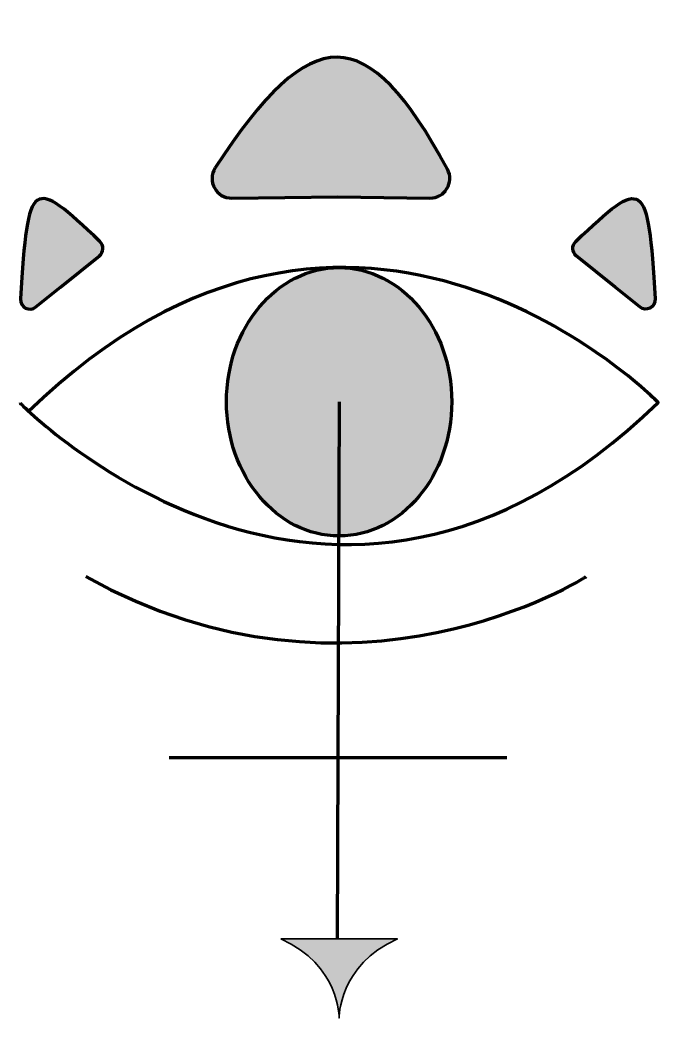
# Model space of a CAD drawing. Extents: x 92 to 408, y -491 to 3.
import ezdxf

# ---------------------------------------------------------------- set-up
doc = ezdxf.new("R2010")
doc.units = 0
doc.header["$MEASUREMENT"] = 0
doc.layers.add('圖層 1', color=7, linetype='Continuous', lineweight=0)

# ---------------------------------------------------------------- blocks, each defined once
blk = doc.blocks.new('Block_0')
at = {"layer": '圖層 1', "true_color": 0x231815, "transparency": 33554687}
h = blk.add_hatch(color=250, dxfattribs=at)
h.dxf.hatch_style = 2
edge = h.paths.add_edge_path()
edge.add_spline(control_points=[(188.77, -70.48), (236.43, 2.68), (263.84, 2.47), (303.69, -71.13), (307.22, -77.64), (302.44, -85.55), (295.04, -85.45), (295.04, -85.45), (249.42, -84.81), (249.42, -84.81), (249.42, -84.81), (197.02, -85.46), (197.02, -85.46), (189.28, -85.55), (184.55, -76.96), (188.77, -70.48)], knot_values=[0, 0, 0, 0, 1, 1, 1, 2, 2, 2, 3, 3, 3, 4, 4, 4, 5, 5, 5, 5], degree=3, periodic=0)
h = blk.add_hatch(color=250, dxfattribs=at)
h.dxf.hatch_style = 2
edge = h.paths.add_edge_path()
edge.add_spline(control_points=[(92.4, -135.33), (96.05, -75.23), (98.05, -74.79), (131.72, -106.91), (133.78, -108.87), (133.65, -112.21), (131.44, -114), (131.44, -114), (112.15, -129.57), (112.15, -129.57), (112.15, -129.57), (100.06, -139.3), (100.06, -139.3), (96.87, -141.87), (92.15, -139.42), (92.4, -135.33)], knot_values=[0, 0, 0, 0, 1, 1, 1, 2, 2, 2, 3, 3, 3, 4, 4, 4, 5, 5, 5, 5], degree=3, periodic=0)
h = blk.add_hatch(color=250, dxfattribs=at)
h.dxf.hatch_style = 2
edge = h.paths.add_edge_path()
edge.add_spline(control_points=[(406.51, -135.33), (402.86, -75.23), (400.85, -74.79), (367.19, -106.91), (365.13, -108.87), (365.25, -112.21), (367.47, -114), (367.47, -114), (386.75, -129.57), (386.75, -129.57), (386.75, -129.57), (398.84, -139.3), (398.84, -139.3), (402.03, -141.87), (406.76, -139.42), (406.51, -135.33)], knot_values=[0, 0, 0, 0, 1, 1, 1, 2, 2, 2, 3, 3, 3, 4, 4, 4, 5, 5, 5, 5], degree=3, periodic=0)
h = blk.add_hatch(color=250, dxfattribs=at)
h.dxf.hatch_style = 2
edge = h.paths.add_edge_path()
edge.add_ellipse((250.1, -186.17), major_axis=(0, 66.38), ratio=0.839922, start_angle=0, end_angle=360)
h = blk.add_hatch(color=250, dxfattribs=at)
h.dxf.hatch_style = 2
edge = h.paths.add_edge_path()
edge.add_spline(control_points=[(221.27, -451.93), (221.27, -451.93), (278.93, -451.93), (278.93, -451.93), (249.75, -464.73), (250.1, -491.04), (250.1, -491.04), (250.1, -491.04), (250.45, -464.73), (221.27, -451.93)], knot_values=[0, 0, 0, 0, 1, 1, 1, 2, 2, 2, 3, 3, 3, 3], degree=3, periodic=0)
at = {"layer": '圖層 1', "color": 250, "lineweight": 211, "true_color": 0x231815}
for p, q in [((250.1, -186.17), (249.19, -451.93)), ((333.11, -362.33), (166.07, -362.33))]:
    blk.add_line(p, q, dxfattribs=at)
blk.add_ellipse((250.1, -186.17), major_axis=(0, 66.38), ratio=0.839922, dxfattribs=at)
for points, knots in [([(188.77, -70.48), (236.43, 2.68), (263.84, 2.47), (303.69, -71.13), (307.22, -77.64), (302.44, -85.55), (295.04, -85.45), (295.04, -85.45), (249.42, -84.81), (249.42, -84.81), (249.42, -84.81), (197.02, -85.46), (197.02, -85.46), (189.28, -85.55), (184.55, -76.96), (188.77, -70.48)], [0, 0, 0, 0, 1, 1, 1, 2, 2, 2, 3, 3, 3, 4, 4, 4, 5, 5, 5, 5]), ([(92.18, -186.76), (92.18, -186.76), (245.87, -344.54), (407.92, -186.49), (407.92, -186.49), (258.39, -33.28), (96.21, -191.19)], [0, 0, 0, 0, 1, 1, 1, 2, 2, 2, 2]), ([(92.4, -135.33), (96.05, -75.23), (98.05, -74.79), (131.72, -106.91), (133.78, -108.87), (133.65, -112.21), (131.44, -114), (131.44, -114), (112.15, -129.57), (112.15, -129.57), (112.15, -129.57), (100.06, -139.3), (100.06, -139.3), (96.87, -141.87), (92.15, -139.42), (92.4, -135.33)], [0, 0, 0, 0, 1, 1, 1, 2, 2, 2, 3, 3, 3, 4, 4, 4, 5, 5, 5, 5]), ([(406.51, -135.33), (402.86, -75.23), (400.85, -74.79), (367.19, -106.91), (365.13, -108.87), (365.25, -112.21), (367.47, -114), (367.47, -114), (386.75, -129.57), (386.75, -129.57), (386.75, -129.57), (398.84, -139.3), (398.84, -139.3), (402.03, -141.87), (406.76, -139.42), (406.51, -135.33)], [0, 0, 0, 0, 1, 1, 1, 2, 2, 2, 3, 3, 3, 4, 4, 4, 5, 5, 5, 5])]:
    blk.add_open_spline(points, degree=3, knots=knots, dxfattribs=at)
blk.add_open_spline([(124.77, -272.69), (257.7, -346.46), (372.36, -272.69), (372.36, -272.69)], degree=3, dxfattribs=at)
at = {"layer": '圖層 1', "color": 250, "lineweight": 35, "true_color": 0x231815}
blk.add_open_spline([(221.27, -451.93), (221.27, -451.93), (278.93, -451.93), (278.93, -451.93), (249.75, -464.73), (250.1, -491.04), (250.1, -491.04), (250.1, -491.04), (250.45, -464.73), (221.27, -451.93)], degree=3, knots=[0, 0, 0, 0, 1, 1, 1, 2, 2, 2, 3, 3, 3, 3], dxfattribs=at)

msp = doc.modelspace()

# ---------------------------------------------------------------- block references
at = {"layer": '圖層 1'}
msp.add_blockref('Block_0', (0, 0), dxfattribs=at)

doc.saveas('drawing.dxf')
